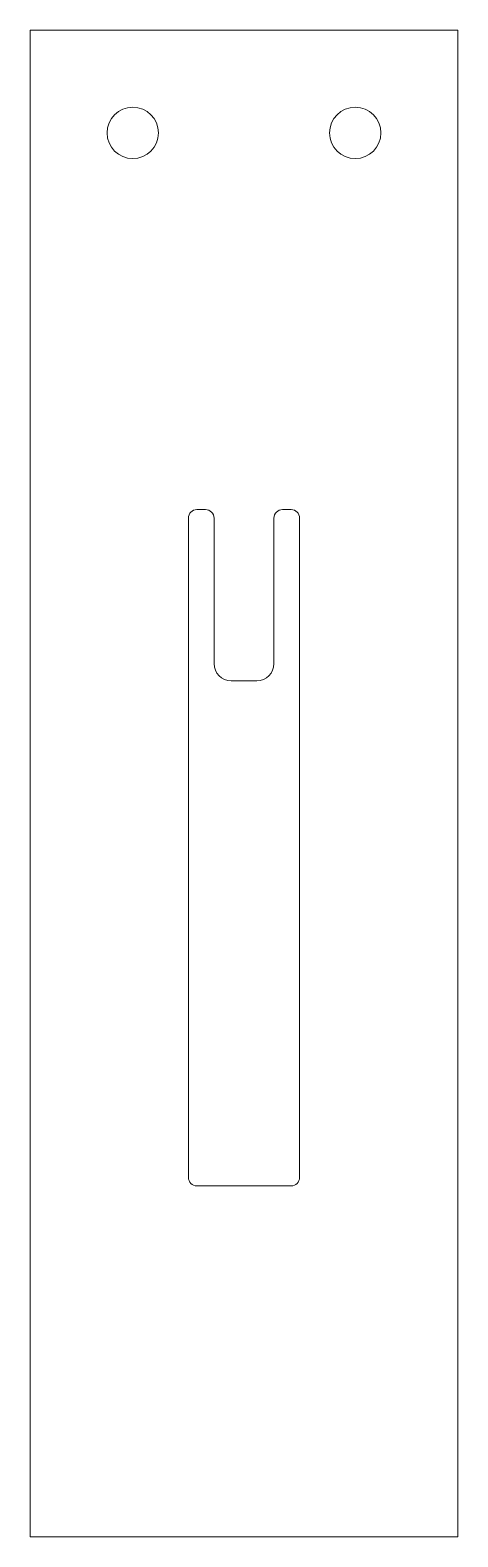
# Model space of a CAD drawing. Header units: millimetres. Extents: x 0 to 25, y 0 to 88.
import ezdxf

# ---------------------------------------------------------------- set-up
doc = ezdxf.new("R2010")
doc.units = ezdxf.units.MM

msp = doc.modelspace()

# ---------------------------------------------------------------- linework, layer by layer
at = {"color": 7, "linetype": 'Continuous', "lineweight": 15}
for p, q in [((0, 88), (0, 0)), ((25, 88), (0, 88)), ((25, 0), (25, 88)), ((10.25, 60), (9.75, 60)), ((15.25, 60), (14.75, 60)), ((9.25, 59.5), (9.25, 21)), ((10.75, 51), (10.75, 59.5)), ((14.25, 59.5), (14.25, 51)), ((15.75, 21), (15.75, 59.5)), ((13.25, 50), (11.75, 50)), ((9.75, 20.5), (15.25, 20.5)), ((0, 0), (25, 0))]:
    msp.add_line(p, q, dxfattribs=at)
for centre in [(6, 82), (19, 82)]:
    msp.add_circle(centre, 1.5, dxfattribs=at)
for centre, radius, start, end in [((9.75, 59.5), 0.5, 90, 180), ((10.25, 59.5), 0.5, 0, 90), ((14.75, 59.5), 0.5, 90, 180), ((15.25, 59.5), 0.5, 0, 90), ((11.75, 51), 1, 180, 270), ((13.25, 51), 1, 270, 0), ((9.75, 21), 0.5, 180, 270), ((15.25, 21), 0.5, 270, 0)]:
    msp.add_arc(centre, radius, start, end, dxfattribs=at)

doc.saveas('drawing.dxf')
